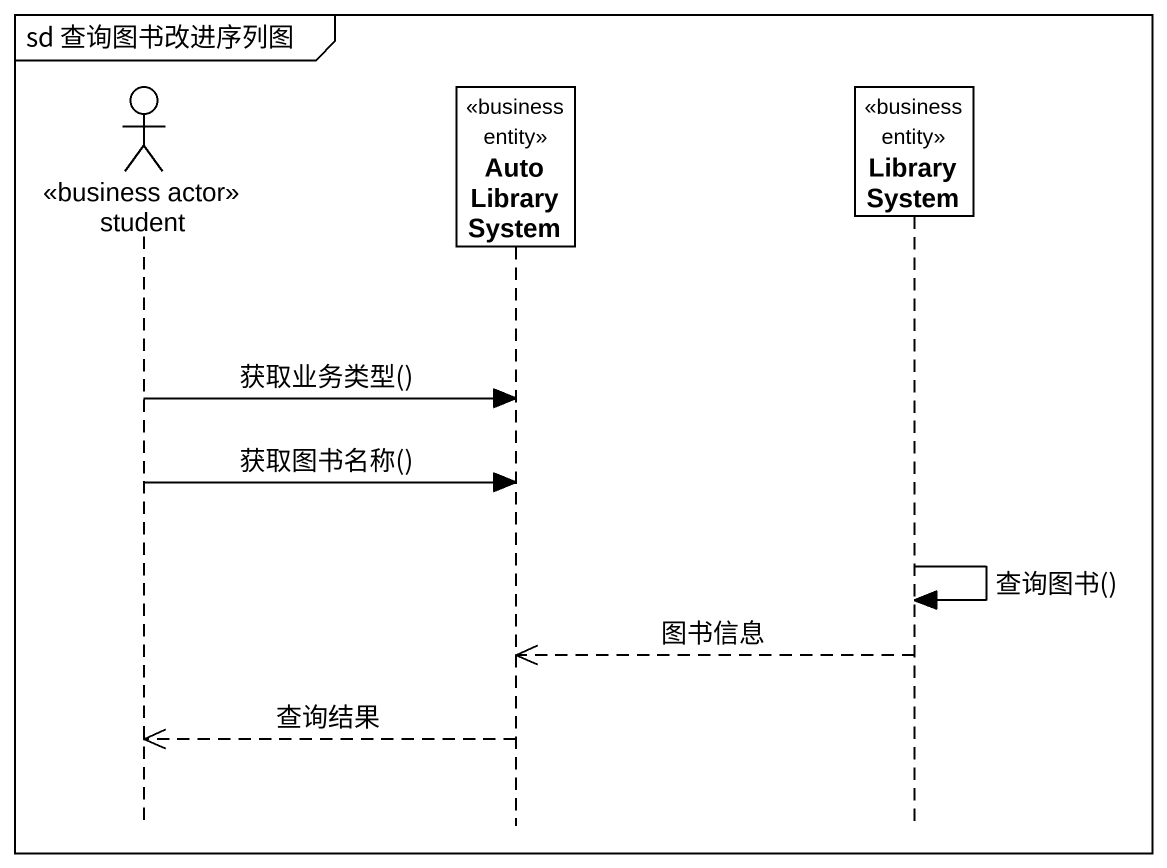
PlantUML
@startuml
mainframe sd 查询图书改进序列图
hide footbox
actor student <<business actor>>
participant AutoLibrarySystem <<business entity>>
participant LibrarySystem <<business entity>>

student -> AutoLibrarySystem : 获取业务类型()
student -> AutoLibrarySystem : 获取图书名称()
LibrarySystem -> LibrarySystem : 查询图书()
LibrarySystem -->> AutoLibrarySystem : 图书信息
AutoLibrarySystem -->> student : 查询结果
@enduml
